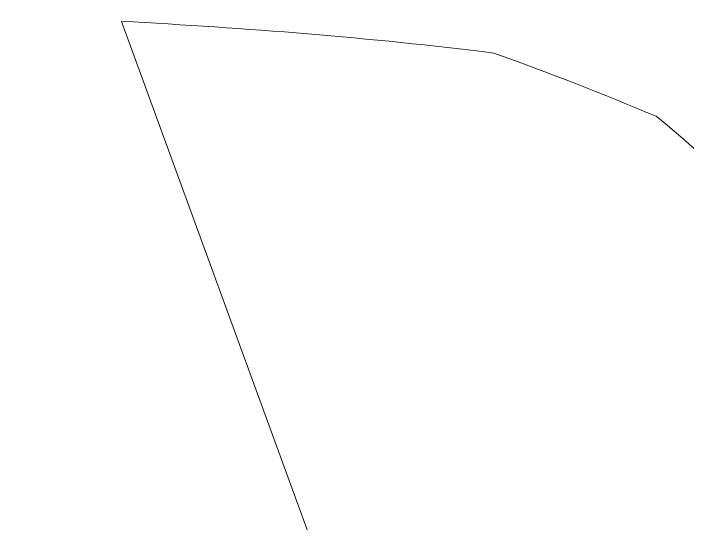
# Model space of a CAD drawing. Extents: x -272 to 633, y -390 to 48.
# Drawn here: x 374.7 to 380.8, y -112.47 to -107.85 of the extents above; entities that cross this region are included whole.
import ezdxf

# ---------------------------------------------------------------- set-up
doc = ezdxf.new("R2010")
doc.units = 0
doc.header["$MEASUREMENT"] = 0
doc.layers.add('Layer 1', color=7, linetype='Continuous', lineweight=0)

msp = doc.modelspace()

# ---------------------------------------------------------------- linework, layer by layer
at = {"layer": 'Layer 1'}
for points, knots in [([(424.2607, -149.3428), (424.2607, -149.3428), (383.0166, -47.4722), (383.0166, -47.4722), (381.0908, -42.4082), (379.4707, -38.2773), (378.2031, -35.1943), (376.8975, -32.0254), (375.2715, -29.0186), (373.3682, -26.2559), (371.3711, -23.3613), (368.7207, -20.9648), (365.4883, -19.1333), (362.2148, -17.2812), (358.1318, -16.3423), (353.3535, -16.3423), (348.6445, -16.3423), (344.5986, -17.2812), (341.3262, -19.1338), (338.0879, -20.9673), (335.4326, -23.4067), (333.4326, -26.3853), (331.5293, -29.2236), (329.7217, -32.8145), (328.0605, -37.0586), (326.4443, -41.1899), (325.0605, -44.7271), (323.915, -47.6655), (323.915, -47.6655), (283.5225, -150.2061), (283.5225, -150.2061), (281.8564, -154.334), (280.6426, -157.6113), (279.9131, -159.9463), (279.1377, -162.4258), (278.7451, -164.874), (278.7451, -167.2227), (278.7451, -171.5088), (280.5117, -175.3662), (283.9961, -178.6875), (287.4541, -181.9854), (291.5078, -183.6582), (296.043, -183.6582), (301.4199, -183.6582), (305.4004, -181.9951), (307.875, -178.7129), (310.0928, -175.7695), (312.6494, -170.3711), (315.6924, -162.21), (315.6924, -162.21), (322.749, -143.2598), (322.749, -143.2598), (322.749, -143.2598), (384.1855, -143.2598), (384.1855, -143.2598), (384.1855, -143.2598), (391.2363, -161.793), (391.2363, -161.793), (391.2363, -161.793), (391.2559, -161.8428), (391.2559, -161.8428), (392.2656, -164.2959), (393.4854, -167.1553), (394.8818, -170.3418), (396.3682, -173.7334), (397.7412, -176.2021), (399.0771, -177.8877), (400.4707, -179.6543), (402.2207, -181.0713), (404.2754, -182.0986), (406.3418, -183.1338), (408.8174, -183.6582), (411.6348, -183.6582), (416.4707, -183.6582), (420.6611, -181.9209), (424.0908, -178.4941), (427.5176, -175.0664), (429.2549, -171.2012), (429.2549, -167.0059), (429.2549, -163.1855), (427.6191, -157.4023), (424.2607, -149.3428)], [0, 0, 0, 0, 1, 1, 1, 2, 2, 2, 3, 3, 3, 4, 4, 4, 5, 5, 5, 6, 6, 6, 7, 7, 7, 8, 8, 8, 9, 9, 9, 10, 10, 10, 11, 11, 11, 12, 12, 12, 13, 13, 13, 14, 14, 14, 15, 15, 15, 16, 16, 16, 17, 17, 17, 18, 18, 18, 19, 19, 19, 20, 20, 20, 21, 21, 21, 22, 22, 22, 23, 23, 23, 24, 24, 24, 25, 25, 25, 26, 26, 26, 27, 27, 27, 27]), ([(379.388, -117.1215), (379.3772, -117.3865), (379.341, -117.6183), (379.2939, -117.8354), (379.2939, -117.8354), (375.6743, -107.9262), (375.6743, -107.9262), (376.7972, -107.9856), (377.9207, -108.0727), (379.045, -108.2124), (379.5384, -108.3903), (380.0275, -108.5811), (380.5118, -108.7849), (382.2692, -110.1943), (383.7647, -112.3548), (381.204, -113.976), (380.6078, -114.3535), (379.9957, -114.6939), (379.376, -115.0176), (379.4056, -115.7161), (379.4167, -116.4163), (379.388, -117.1215)], [0, 0, 0, 0, 1, 1, 1, 2, 2, 2, 3, 3, 3, 4, 4, 4, 5, 5, 5, 6, 6, 6, 7, 7, 7, 7])]:
    msp.add_open_spline(points, degree=3, knots=knots, dxfattribs=at)

doc.saveas('drawing.dxf')
